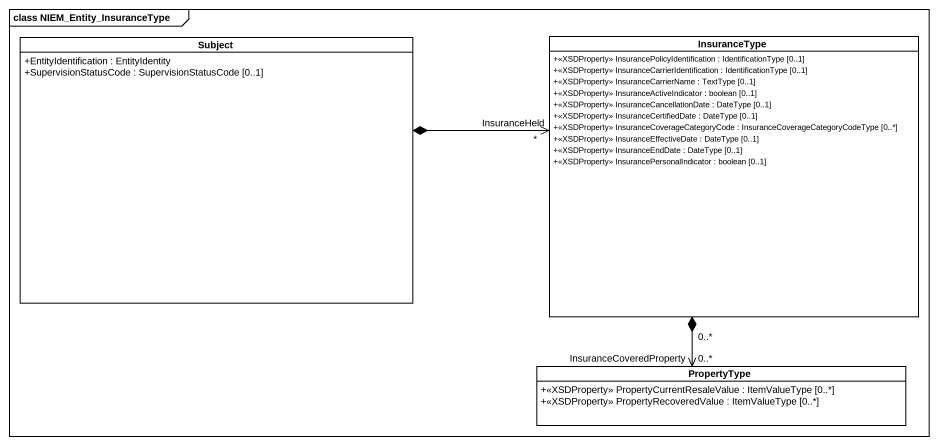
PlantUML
@startuml
mainframe class NIEM_Entity_InsuranceType
hide circle
hide empty members
skinparam classAttributeIconSize 0
class Subject {
  +EntityIdentification : EntityIdentity
  +SupervisionStatusCode : SupervisionStatusCode [0..1]
}
class InsuranceType {
  +<<XSDProperty>> InsurancePolicyIdentification : IdentificationType [0..1]
  +<<XSDProperty>> InsuranceCarrierIdentification : IdentificationType [0..1]
  +<<XSDProperty>> InsuranceCarrierName : TextType [0..1]
  +<<XSDProperty>> InsuranceActiveIndicator : boolean [0..1]
  +<<XSDProperty>> InsuranceCancellationDate : DateType [0..1]
  +<<XSDProperty>> InsuranceCertifiedDate : DateType [0..1]
  +<<XSDProperty>> InsuranceCoverageCategoryCode : InsuranceCoverageCategoryCodeType [0..*]
  +<<XSDProperty>> InsuranceEffectiveDate : DateType [0..1]
  +<<XSDProperty>> InsuranceEndDate : DateType [0..1]
  +<<XSDProperty>> InsurancePersonalIndicator : boolean [0..1]
}
class PropertyType {
  +<<XSDProperty>> PropertyCurrentResaleValue : ItemValueType [0..*]
  +<<XSDProperty>> PropertyRecoveredValue : ItemValueType [0..*]
}
Subject *-right-> "InsuranceHeld\n*" InsuranceType
InsuranceType "0..*" *--> "InsuranceCoveredProperty\n0..*" PropertyType
@enduml
